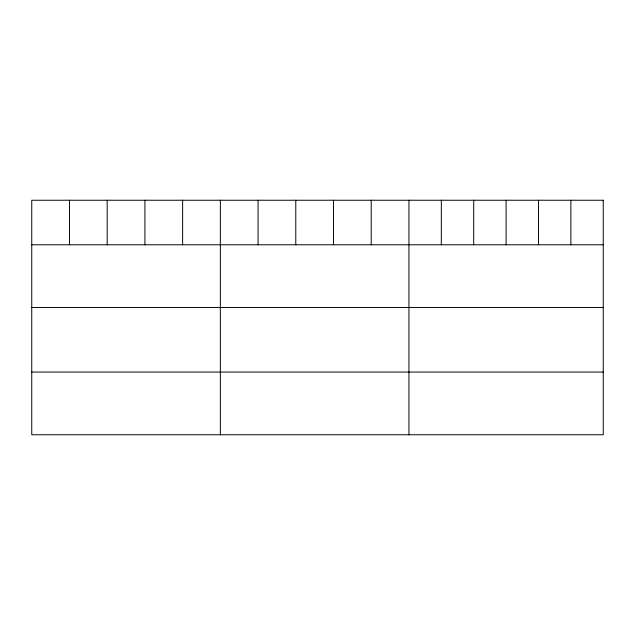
<?xml version="1.0" encoding="UTF-8"?>
<svg xmlns="http://www.w3.org/2000/svg" width="635" height="635" viewBox="0 0 635 635"><rect width="100%" height="100%" fill="white"/><g stroke="black" fill="none" stroke-linecap="round" stroke-linejoin="round"><path stroke-width="0.95" d="M31.75 244.777L603.25 244.777M31.75 307.467L603.25 307.467M31.75 372.062L603.25 372.062M570.865 200.239L570.865 244.777M538.48 200.239L538.48 244.777M506.095 200.239L506.095 244.777M473.71 200.239L473.71 244.777M441.325 200.239L441.325 244.777M408.94 200.239L408.94 434.761M371.221 200.239L371.221 244.777M333.502 200.239L333.502 244.777M295.783 200.239L295.783 244.777M258.064 200.239L258.064 244.777M220.345 200.239L220.345 434.761M182.626 200.239L182.626 244.777M144.907 200.239L144.907 244.777M107.188 200.239L107.188 244.777M69.469 200.239L69.469 244.777M603.25 200.239L31.75 200.239L31.75 434.761L603.25 434.761L603.25 200.239"/></g></svg>
